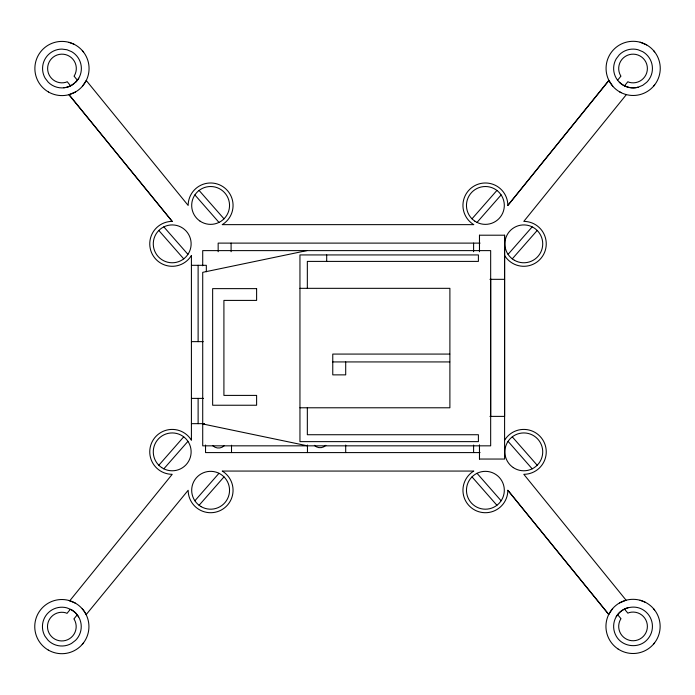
<?xml version="1.0" encoding="UTF-8"?>
<svg xmlns="http://www.w3.org/2000/svg" width="695" height="695" viewBox="0 0 695 695"><rect width="100%" height="100%" fill="white"/><g stroke="black" fill="none" stroke-linecap="round" stroke-linejoin="round"><path stroke-width="1.04" d="M479.489 251.764L479.489 235.205L504.596 235.205L504.596 459.048L479.489 459.048L479.489 445.182M479.489 251.347L479.489 235.205M490.67 416.557L490.67 278.817M504.596 235.205L504.596 416.383L489.949 416.383M82.21 608.742L83.339 610.114A27.14 27.14 0 0 1 86.145 614.641L188.163 490.27A22.457 22.457 0 0 0 221.201 510.069A22.457 22.457 0 0 0 223.086 471.601L222.226 471.062L473.773 471.062L472.921 471.601A22.457 22.457 0 0 0 474.807 510.069A22.457 22.457 0 0 0 507.845 490.27L608.742 614.432L612.669 608.551M504.596 440.239L505.135 439.388A22.457 22.457 0 0 1 543.603 441.273A22.457 22.457 0 0 1 523.804 474.311L626.082 600.193L619.488 602.947M75.694 82.219A19.408 19.408 0 0 0 71.672 51.699L66.989 49.753L61.968 49.093A19.408 19.408 0 0 0 45.166 78.205L48.25 82.219A19.408 19.408 0 0 0 61.968 87.909C68.909 87.883 75.112 83.93 78.778 78.205M616.23 616.708C621.452 607.778 633.718 604.294 642.745 609.611A19.408 19.408 0 0 1 646.758 640.13C638.227 648.982 622.181 646.871 616.23 636.116A19.408 19.408 0 0 1 628.019 607.665M82.34 86.362L86.249 80.498L188.163 205.442A22.457 22.457 0 0 1 221.201 185.635A22.457 22.457 0 0 1 223.086 224.111L222.226 224.641L473.773 224.641L472.921 224.111A22.457 22.457 0 0 1 474.807 185.635A22.457 22.457 0 0 1 507.845 205.442L608.855 80.377L612.79 86.258M69.795 600.723L172.204 474.311A22.457 22.457 0 0 1 152.405 441.273A22.457 22.457 0 0 1 190.873 439.388L191.412 440.239L191.412 255.465L190.873 256.325A22.457 22.457 0 0 1 152.405 254.431A22.457 22.457 0 0 1 172.204 221.392L68.979 94.668L75.52 91.966M507.845 205.442L608.924 80.49M626.351 94.616L523.804 221.392A22.457 22.457 0 0 1 543.603 254.431A22.457 22.457 0 0 1 505.135 256.325L504.596 255.465M617.699 80.116L620.956 76.12L620.618 75.677A14.343 14.343 0 0 1 629.322 54.644A14.343 14.343 0 0 1 647.384 68.501A14.343 14.343 0 0 1 629.322 82.358L627.854 81.749L624.544 85.806M70.343 609.307L67.024 613.364L65.556 612.755A14.343 14.343 0 0 0 47.495 626.612A14.343 14.343 0 0 0 65.556 640.46A14.343 14.343 0 0 0 74.269 619.436L73.887 618.941L77.145 614.945M82.21 644.474L83.339 643.101M653.526 86.258L654.655 84.886M653.404 644.274L654.534 642.901M158.825 465.242L183.723 436.842M163.838 468.83L187.937 441.342M194.878 500.782L218.986 473.295M199.091 505.282L223.998 476.883M472.009 218.821L496.916 190.43M477.022 222.409L501.13 194.921M508.062 254.361L532.17 226.874M512.276 258.861L537.183 230.462M68.987 94.676L172.204 221.392M638.062 87.24L642.745 85.303L646.758 82.219A19.408 19.408 0 0 0 642.745 51.699L638.062 49.753A19.408 19.408 0 0 0 619.315 54.783L616.23 58.797A19.408 19.408 0 0 0 616.23 78.205C620.566 85.607 629.766 89.42 638.062 87.24A19.408 19.408 0 0 1 619.315 82.219M306.851 250.617L202.714 272.336L202.714 445.834L490.67 445.834L490.67 250.617L202.714 250.617L202.714 265.803M480.071 243.111L218.161 243.111L218.161 251.729M191.412 265.308L206.328 265.308L206.328 271.762M489.949 279.329L504.596 279.329M299.953 288.329L449.891 288.329L449.891 407.783L299.953 407.783M191.412 341.636L203.253 341.636M449.769 354.076L332.766 354.076L332.766 374.866L345.702 374.866L345.702 361.93M332.766 361.93L449.752 361.93M191.412 398.391L203.522 398.391M191.412 423.663L204.33 423.663M204.599 423.95L202.714 423.95L307.477 445.834M480.071 452.593L205.538 452.593L205.538 445.017M640.173 42.221L646.706 44.932M68.979 42.334L73.957 44.202M640.052 600.245L645.021 602.113M68.857 600.437L75.39 603.147M71.542 609.802L66.868 607.864A19.408 19.408 0 0 0 45.036 636.307L48.12 640.33A19.408 19.408 0 0 0 71.542 643.414L75.564 640.33A19.408 19.408 0 0 0 71.542 609.802L75.564 612.886L78.648 616.908M619.61 91.853A27.096 27.096 0 0 0 660.25 68.388A27.096 27.096 0 0 0 619.61 44.932A27.096 27.096 0 0 0 619.61 91.853L621.174 92.687M654.655 51.899L653.526 50.526M83.461 52.003L82.34 50.639M654.534 609.923L653.404 608.551M512.276 436.842L537.183 465.242M508.062 441.342L532.17 468.83M477.022 473.295A18.921 18.921 0 0 1 504.275 491.504A18.921 18.921 0 0 1 474.876 506.003A18.921 18.921 0 0 1 477.022 473.295L501.13 500.782M472.009 476.883L496.916 505.282M199.091 190.43L223.998 218.821M194.878 194.921L218.986 222.409M163.838 226.874A18.921 18.921 0 0 1 191.09 245.083A18.921 18.921 0 0 1 161.692 259.583A18.921 18.921 0 0 1 163.838 226.874L187.937 254.361M158.825 230.462L183.723 258.861M624.527 609.115L627.863 613.164L629.322 612.556A14.343 14.343 0 0 1 647.384 626.412A14.343 14.343 0 0 1 629.322 640.269A14.343 14.343 0 0 1 620.618 619.236L621.009 618.724L617.777 614.806M507.845 490.27L608.742 614.432M77.232 80.047L74.044 76.129L74.391 75.677A14.343 14.343 0 0 0 65.686 54.644A14.343 14.343 0 0 0 47.625 68.501A14.343 14.343 0 0 0 65.686 82.358L67.224 81.723L70.525 85.78M479.489 445.026L479.489 459.048M473.599 243.111L473.599 251.729M473.599 445.052L473.599 452.593M345.702 445.052L345.702 452.593M326.693 254.935L326.693 261.398M307.459 445.017L307.459 452.593M307.338 288.329L307.338 261.398L478.403 261.398L478.403 254.935L299.953 254.935L299.953 441.629L478.403 441.629L478.403 434.731L307.338 434.731L307.338 407.783M231.513 445.217L231.513 452.593M231.096 243.111L231.096 251.729M198.118 265.308L198.118 341.636M198.118 398.391L198.118 423.663M325.851 445.339A8.114 8.114 0 0 1 314.375 445.339M224.259 445.677A8.114 8.114 0 0 1 212.792 445.677M74.495 83.139A16.498 16.498 0 0 1 63.488 87.709M256.611 288.634L212.644 288.634L212.644 405.237L256.611 405.237L256.611 395.403L223.912 395.403L223.912 300.405L256.611 300.405L256.611 288.634M200.099 221.175A18.921 18.921 0 0 0 229.498 206.676A18.921 18.921 0 0 0 202.245 188.467A18.921 18.921 0 0 0 200.099 221.175M514.335 260.234A18.921 18.921 0 0 0 542.726 243.849A18.921 18.921 0 0 0 514.335 227.456A18.921 18.921 0 0 0 514.335 260.234M474.876 221.175A18.921 18.921 0 0 0 504.275 206.676A18.921 18.921 0 0 0 477.022 188.467A18.921 18.921 0 0 0 474.876 221.175M48.424 91.966A27.096 27.096 0 0 0 89.064 68.501A27.096 27.096 0 0 0 48.424 45.036A27.096 27.096 0 0 0 48.424 91.966M201.15 506.655A18.921 18.921 0 0 0 229.541 490.27A18.921 18.921 0 0 0 201.15 473.877A18.921 18.921 0 0 0 201.15 506.655M161.692 467.596A18.921 18.921 0 0 0 191.09 453.097A18.921 18.921 0 0 0 163.838 434.888A18.921 18.921 0 0 0 161.692 467.596M513.284 467.596A18.921 18.921 0 0 0 542.682 453.097A18.921 18.921 0 0 0 515.429 434.888A18.921 18.921 0 0 0 513.284 467.596M48.294 650.068A27.096 27.096 0 0 0 88.934 626.612A27.096 27.096 0 0 0 48.294 603.147A27.096 27.096 0 0 0 48.294 650.068M617.985 648.939A27.096 27.096 0 0 0 660.076 628.184A27.096 27.096 0 0 0 621.052 602.113A27.096 27.096 0 0 0 617.985 648.939"/></g></svg>
